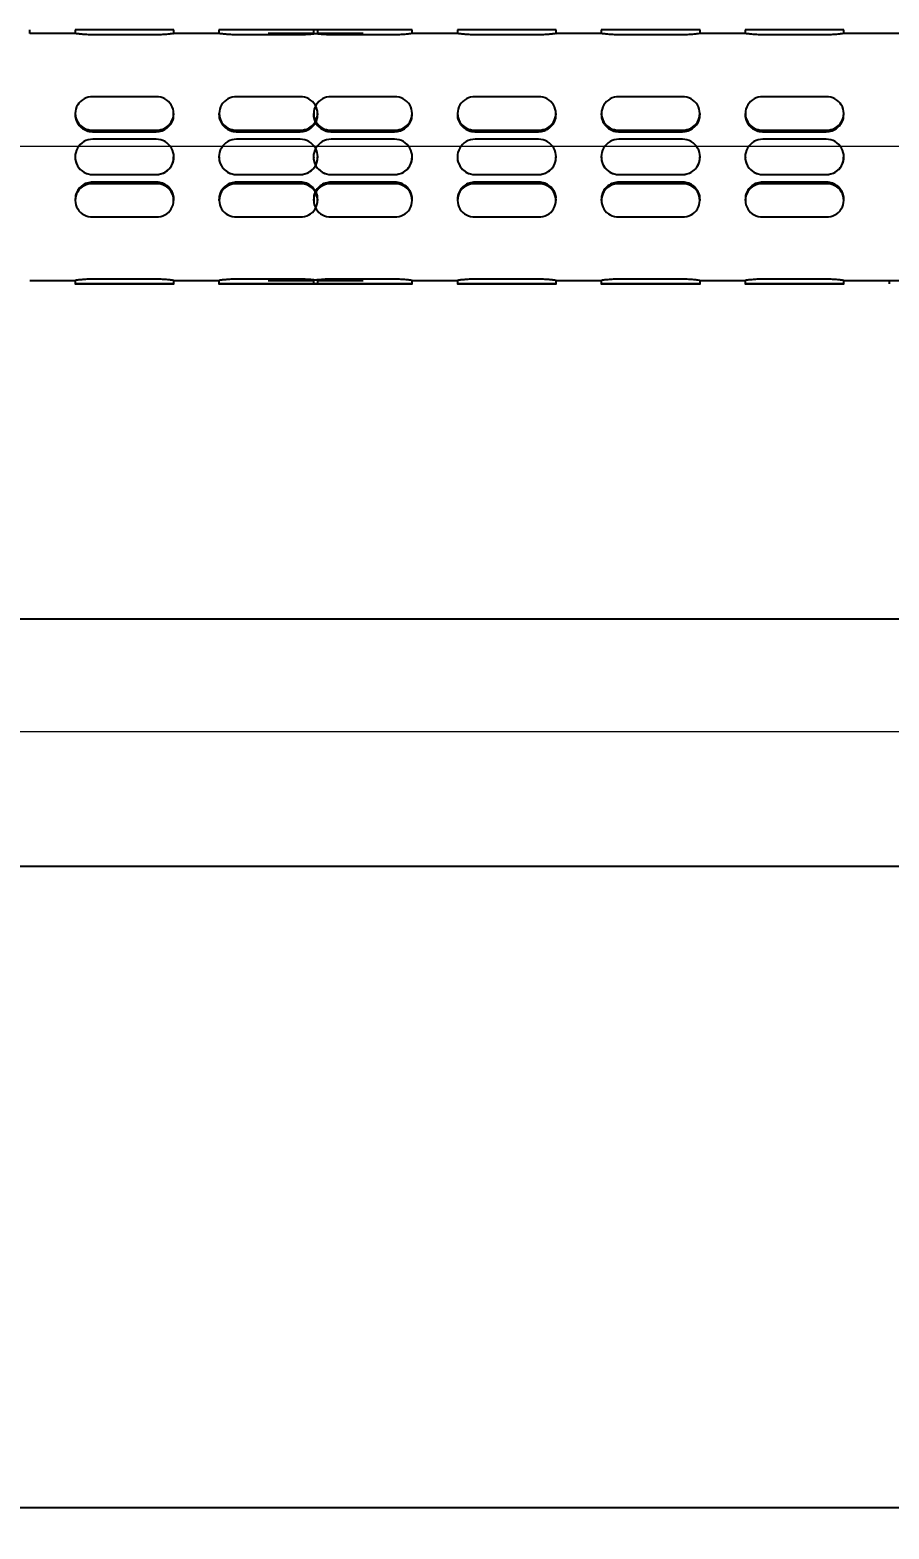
# Model space of a CAD drawing. Extents: x -1084 to 1049, y -151 to 450.
# Drawn here: x -882.7 to -842.1, y 372.2 to 443 of the extents above; entities that cross this region are included whole.
import ezdxf

# ---------------------------------------------------------------- set-up
doc = ezdxf.new("R2010")
doc.units = 0
doc.header["$LTSCALE"] = 23.1
doc.header["$MEASUREMENT"] = 0
doc.linetypes.add('CENTERX2', pattern=[20.32, 12.7, -2.54, 2.54, -2.54])
doc.layers.get('0').update_dxf_attribs({"linetype": 'CONTINUOUS'})
doc.layers.get('Defpoints').update_dxf_attribs({"linetype": 'CONTINUOUS'})
doc.layers.add('中心线层', color=1, linetype='CENTERX2', lineweight=25)
doc.dimstyles.get("Standard").update_dxf_attribs({"dimtxt": 2.5, "dimasz": 0.18, "dimexe": 0.18, "dimexo": 0.0625, "dimgap": 0.09, "dimtad": 0, "dimtih": 1, "dimtoh": 1, "dimdec": 4, "dimzin": 0, "dimdsep": 46, "dimtxsty": 'Standard', "dimcen": 0.09, "dimadec": 0, "dimazin": 0, "dimtp": 0.001, "dimtm": 0.001, "dimtfac": 0.6, "dimtdec": 4, "dimtofl": 0, "dimtmove": 0, "dimatfit": 0, "dimfxl": 0, "dimtolj": 1, "dimtzin": 0, "dimarcsym": 0})

# ---------------------------------------------------------------- blocks, each defined once
blk = doc.blocks.new('*D31')
at = {"color": 0, "lineweight": -2}
for p, q in [((-799.447, 395.521), (-799.447, 372.2)), ((-982.762, 389.022), (-982.762, 372.2)), ((-804.447, 373.2), (-977.762, 373.2))]:
    blk.add_line(p, q, dxfattribs=at)
at = {"color": 0}
for points in [[(-977.762, 374.034), (-977.762, 372.367), (-982.762, 373.2)], [(-804.447, 372.367), (-804.447, 374.034), (-799.447, 373.2)]]:
    blk.add_solid(points, dxfattribs=at)
at = {"layer": 'Defpoints', "color": 0}
for p in [(-799.447, 396.521), (-982.762, 390.022), (-982.762, 373.2)]:
    blk.add_point(p, dxfattribs=at)
at = {"color": 0, "insert": (-891.105, 375.789), "char_height": 5, "attachment_point": 5}
blk.add_mtext('\\A1;550', dxfattribs=at)

msp = doc.modelspace()

# ---------------------------------------------------------------- linework, layer by layer
at = {"color": 7, "linetype": 'Continuous', "lineweight": 25}
for p, q in [((-880.56189, 442.84992), (-882.71587, 442.84992)), ((-882.70564, 442.84845), (-882.70564, 443.01657)), ((-880.57252, 443.01657), (-880.57252, 442.84845)), ((-876.73957, 443.01707), (-879.73927, 443.01707)), ((-876.73957, 442.7906), (-879.73927, 442.7906)), ((-873.76257, 442.84992), (-875.91655, 442.84992)), ((-875.90632, 442.84845), (-875.90632, 443.01657)), ((-873.7732, 443.01657), (-873.7732, 442.84845)), ((-869.94025, 443.01707), (-872.93995, 443.01707)), ((-869.94025, 442.7906), (-872.93995, 442.7906)), ((-869.29635, 442.84992), (-871.45033, 442.84992)), ((-869.30698, 443.01657), (-869.30698, 442.84845)), ((-866.96325, 442.84992), (-869.11723, 442.84992)), ((-869.107, 442.84845), (-869.107, 443.01657)), ((-865.47403, 443.01707), (-868.47373, 443.01707)), ((-865.47403, 442.7906), (-868.47373, 442.7906)), ((-862.49703, 442.84992), (-864.65101, 442.84992)), ((-864.64078, 442.84845), (-864.64078, 443.01657)), ((-862.50766, 443.01657), (-862.50766, 442.84845)), ((-858.67471, 443.01707), (-861.67441, 443.01707)), ((-858.67471, 442.7906), (-861.67441, 442.7906)), ((-855.69771, 442.84992), (-857.85169, 442.84992)), ((-857.84146, 442.84845), (-857.84146, 443.01657)), ((-855.70834, 443.01657), (-855.70834, 442.84845)), ((-851.87539, 443.01707), (-854.87509, 443.01707)), ((-851.87539, 442.7906), (-854.87509, 442.7906)), ((-848.89839, 442.84992), (-851.05237, 442.84992)), ((-851.04214, 442.84845), (-851.04214, 443.01657)), ((-848.90902, 443.01657), (-848.90902, 442.84845)), ((-845.07607, 443.01707), (-848.07577, 443.01707)), ((-845.07607, 442.7906), (-848.07577, 442.7906)), ((-803.7802, 442.84992), (-844.25305, 442.84992)), ((-844.24282, 442.84845), (-844.24282, 443.01657)), ((-876.73957, 439.85531), (-879.73927, 439.85531)), ((-869.94025, 439.85531), (-872.93995, 439.85531)), ((-865.47403, 439.85531), (-868.47373, 439.85531)), ((-858.67471, 439.85531), (-861.67441, 439.85531)), ((-851.87539, 439.85531), (-854.87509, 439.85531)), ((-845.07607, 439.85531), (-848.07577, 439.85531)), ((-880.57252, 439.07248), (-880.57252, 439.01488)), ((-875.90632, 439.01488), (-875.90632, 439.07248)), ((-873.7732, 439.07248), (-873.7732, 439.01488)), ((-869.30698, 439.07248), (-869.30698, 439.01488)), ((-869.107, 439.01488), (-869.107, 439.07248)), ((-864.64078, 439.01488), (-864.64078, 439.07248)), ((-862.50766, 439.07248), (-862.50766, 439.01488)), ((-857.84146, 439.01488), (-857.84146, 439.07248)), ((-855.70834, 439.07248), (-855.70834, 439.01488)), ((-851.04214, 439.01488), (-851.04214, 439.07248)), ((-848.90902, 439.07248), (-848.90902, 439.01488)), ((-844.24282, 439.01488), (-844.24282, 439.07248)), ((-879.73927, 438.28965), (-876.73957, 438.28965)), ((-879.73927, 438.21206), (-876.73957, 438.21206)), ((-876.73957, 437.85403), (-879.73927, 437.85403)), ((-872.93995, 438.28965), (-869.94025, 438.28965)), ((-872.93995, 438.21206), (-869.94025, 438.21206)), ((-869.94025, 437.85403), (-872.93995, 437.85403)), ((-868.47373, 438.28965), (-865.47403, 438.28965)), ((-868.47373, 438.21206), (-865.47403, 438.21206)), ((-865.47403, 437.85403), (-868.47373, 437.85403)), ((-861.67441, 438.28965), (-858.67471, 438.28965)), ((-861.67441, 438.21206), (-858.67471, 438.21206)), ((-858.67471, 437.85403), (-861.67441, 437.85403)), ((-854.87509, 438.28965), (-851.87539, 438.28965)), ((-854.87509, 438.21206), (-851.87539, 438.21206)), ((-851.87539, 437.85403), (-854.87509, 437.85403)), ((-848.07577, 438.28965), (-845.07607, 438.28965)), ((-848.07577, 438.21206), (-845.07607, 438.21206)), ((-845.07607, 437.85403), (-848.07577, 437.85403)), ((-880.57252, 437.02078), (-880.57252, 437.02068)), ((-875.90632, 437.02068), (-875.90632, 437.02078)), ((-873.7732, 437.02078), (-873.7732, 437.02068)), ((-869.30698, 437.02078), (-869.30698, 437.02068)), ((-869.107, 437.02068), (-869.107, 437.02078)), ((-864.64078, 437.02068), (-864.64078, 437.02078)), ((-862.50766, 437.02078), (-862.50766, 437.02068)), ((-857.84146, 437.02068), (-857.84146, 437.02078)), ((-855.70834, 437.02078), (-855.70834, 437.02068)), ((-851.04214, 437.02068), (-851.04214, 437.02078)), ((-848.90902, 437.02078), (-848.90902, 437.02068)), ((-844.24282, 437.02068), (-844.24282, 437.02078)), ((-879.73927, 436.18753), (-876.73957, 436.18753)), ((-879.73927, 436.1874), (-876.73957, 436.1874)), ((-876.73957, 435.82915), (-879.73927, 435.82915)), ((-876.73957, 435.75182), (-879.73927, 435.75182)), ((-872.93995, 436.18753), (-869.94025, 436.18753)), ((-872.93995, 436.1874), (-869.94025, 436.1874)), ((-869.94025, 435.82915), (-872.93995, 435.82915)), ((-869.94025, 435.75182), (-872.93995, 435.75182)), ((-868.47373, 436.18753), (-865.47403, 436.18753)), ((-868.47373, 436.1874), (-865.47403, 436.1874)), ((-865.47403, 435.82915), (-868.47373, 435.82915)), ((-865.47403, 435.75182), (-868.47373, 435.75182)), ((-861.67441, 436.18753), (-858.67471, 436.18753)), ((-861.67441, 436.1874), (-858.67471, 436.1874)), ((-858.67471, 435.82915), (-861.67441, 435.82915)), ((-858.67471, 435.75182), (-861.67441, 435.75182)), ((-854.87509, 436.18753), (-851.87539, 436.18753)), ((-854.87509, 436.1874), (-851.87539, 436.1874)), ((-851.87539, 435.82915), (-854.87509, 435.82915)), ((-851.87539, 435.75182), (-854.87509, 435.75182)), ((-848.07577, 436.18753), (-845.07607, 436.18753)), ((-848.07577, 436.1874), (-845.07607, 436.1874)), ((-845.07607, 435.82915), (-848.07577, 435.82915)), ((-845.07607, 435.75182), (-848.07577, 435.75182)), ((-880.57252, 435.02605), (-880.57252, 434.96865)), ((-875.90632, 434.96865), (-875.90632, 435.02605)), ((-873.7732, 435.02605), (-873.7732, 434.96865)), ((-869.30698, 435.02605), (-869.30698, 434.96865)), ((-869.107, 434.96865), (-869.107, 435.02605)), ((-864.64078, 434.96865), (-864.64078, 435.02605)), ((-862.50766, 435.02605), (-862.50766, 434.96865)), ((-857.84146, 434.96865), (-857.84146, 435.02605)), ((-855.70834, 435.02605), (-855.70834, 434.96865)), ((-851.04214, 434.96865), (-851.04214, 435.02605)), ((-848.90902, 435.02605), (-848.90902, 434.96865)), ((-844.24282, 434.96865), (-844.24282, 435.02605)), ((-879.73927, 434.18548), (-876.73957, 434.18548)), ((-872.93995, 434.18548), (-869.94025, 434.18548)), ((-868.47373, 434.18548), (-865.47403, 434.18548)), ((-861.67441, 434.18548), (-858.67471, 434.18548)), ((-854.87509, 434.18548), (-851.87539, 434.18548)), ((-848.07577, 434.18548), (-845.07607, 434.18548)), ((-882.71627, 431.18442), (-880.56229, 431.18442)), ((-880.57252, 431.1859), (-880.57252, 431.01777)), ((-876.73957, 431.24475), (-879.73927, 431.24475)), ((-876.73957, 431.01828), (-879.73927, 431.01828)), ((-879.73927, 431.01727), (-876.73957, 431.01727)), ((-875.91695, 431.18442), (-873.76297, 431.18442)), ((-875.90632, 431.01777), (-875.90632, 431.1859)), ((-873.7732, 431.1859), (-873.7732, 431.01777)), ((-869.94025, 431.24475), (-872.93995, 431.24475)), ((-869.94025, 431.01828), (-872.93995, 431.01828)), ((-872.93995, 431.01727), (-869.94025, 431.01727)), ((-871.45073, 431.18442), (-869.29675, 431.18442)), ((-869.30698, 431.1859), (-869.30698, 431.01777)), ((-869.11763, 431.18442), (-866.96365, 431.18442)), ((-869.107, 431.01777), (-869.107, 431.1859)), ((-865.47403, 431.24475), (-868.47373, 431.24475)), ((-865.47403, 431.01828), (-868.47373, 431.01828)), ((-868.47373, 431.01727), (-865.47403, 431.01727)), ((-864.65141, 431.18442), (-862.49743, 431.18442)), ((-864.64078, 431.01777), (-864.64078, 431.1859)), ((-862.50766, 431.1859), (-862.50766, 431.01777)), ((-858.67471, 431.24475), (-861.67441, 431.24475)), ((-858.67471, 431.01828), (-861.67441, 431.01828)), ((-861.67441, 431.01727), (-858.67471, 431.01727)), ((-857.85209, 431.18442), (-855.69811, 431.18442)), ((-857.84146, 431.01777), (-857.84146, 431.1859)), ((-855.70834, 431.1859), (-855.70834, 431.01777)), ((-851.87539, 431.24475), (-854.87509, 431.24475)), ((-851.87539, 431.01828), (-854.87509, 431.01828)), ((-854.87509, 431.01727), (-851.87539, 431.01727)), ((-851.05277, 431.18442), (-848.89879, 431.18442)), ((-851.04214, 431.01777), (-851.04214, 431.1859)), ((-848.90902, 431.1859), (-848.90902, 431.01777)), ((-845.07607, 431.24475), (-848.07577, 431.24475)), ((-845.07607, 431.01828), (-848.07577, 431.01828)), ((-848.07577, 431.01727), (-845.07607, 431.01727)), ((-844.25345, 431.18442), (-803.7802, 431.18442)), ((-844.24282, 431.01777), (-844.24282, 431.1859)), ((-842.1097, 431.1859), (-842.1097, 431.01777)), ((-804.1135, 415.18602), (-969.097, 415.18602)), ((-969.097, 403.52052), (-804.1135, 403.52052))]:
    msp.add_line(p, q, dxfattribs=at)
at = {"color": 7, "linetype": 'Continuous', "lineweight": 25, "flags": 128}
for points in [[(-879.73927, 431.01828), (-880.05814, 431.01824), (-880.32847, 431.01813), (-880.50909, 431.01797), (-880.57252, 431.01777), (-880.50909, 431.01758), (-880.32847, 431.01742), (-880.05814, 431.01731), (-879.73927, 431.01727)], [(-876.73957, 431.01727), (-876.4207, 431.01731), (-876.15038, 431.01742), (-875.96975, 431.01758), (-875.90632, 431.01777), (-875.96975, 431.01797), (-876.15038, 431.01813), (-876.4207, 431.01824), (-876.73957, 431.01828)], [(-872.93995, 431.01828), (-873.25882, 431.01824), (-873.52915, 431.01813), (-873.70977, 431.01797), (-873.7732, 431.01777), (-873.70977, 431.01758), (-873.52915, 431.01742), (-873.25882, 431.01731), (-872.93995, 431.01727)], [(-869.94025, 431.01727), (-869.62138, 431.01731), (-869.35106, 431.01742), (-869.17043, 431.01758), (-869.107, 431.01777), (-869.17043, 431.01797), (-869.35106, 431.01813), (-869.62138, 431.01824), (-869.94025, 431.01828)], [(-868.47373, 431.01828), (-868.7926, 431.01824), (-869.06293, 431.01813), (-869.24355, 431.01797), (-869.30698, 431.01777), (-869.24355, 431.01758), (-869.06293, 431.01742), (-868.7926, 431.01731), (-868.47373, 431.01727)], [(-865.47403, 431.01727), (-865.15516, 431.01731), (-864.88484, 431.01742), (-864.70421, 431.01758), (-864.64078, 431.01777), (-864.70421, 431.01797), (-864.88484, 431.01813), (-865.15516, 431.01824), (-865.47403, 431.01828)], [(-861.67441, 431.01828), (-861.99328, 431.01824), (-862.26361, 431.01813), (-862.44423, 431.01797), (-862.50766, 431.01777), (-862.44423, 431.01758), (-862.26361, 431.01742), (-861.99328, 431.01731), (-861.67441, 431.01727)], [(-858.67471, 431.01727), (-858.35584, 431.01731), (-858.08552, 431.01742), (-857.90489, 431.01758), (-857.84146, 431.01777), (-857.90489, 431.01797), (-858.08552, 431.01813), (-858.35584, 431.01824), (-858.67471, 431.01828)], [(-854.87509, 431.01828), (-855.19396, 431.01824), (-855.46429, 431.01813), (-855.64491, 431.01797), (-855.70834, 431.01777), (-855.64491, 431.01758), (-855.46429, 431.01742), (-855.19396, 431.01731), (-854.87509, 431.01727)], [(-851.87539, 431.01727), (-851.55652, 431.01731), (-851.2862, 431.01742), (-851.10557, 431.01758), (-851.04214, 431.01777), (-851.10557, 431.01797), (-851.2862, 431.01813), (-851.55652, 431.01824), (-851.87539, 431.01828)], [(-848.07577, 431.01828), (-848.39464, 431.01824), (-848.66497, 431.01813), (-848.84559, 431.01797), (-848.90902, 431.01777), (-848.84559, 431.01758), (-848.66497, 431.01742), (-848.39464, 431.01731), (-848.07577, 431.01727)], [(-845.07607, 431.01727), (-844.7572, 431.01731), (-844.48688, 431.01742), (-844.30625, 431.01758), (-844.24282, 431.01777), (-844.30625, 431.01797), (-844.48688, 431.01813), (-844.7572, 431.01824), (-845.07607, 431.01828)]]:
    msp.add_lwpolyline(points, dxfattribs=at)
at = {"color": 7, "linetype": 'Continuous', "lineweight": 25}
for centre, radius, start, end in [((-879.94758, 96.61845), 346.39868, 89.9655443, 90.1033673), ((-876.53126, 96.61845), 346.39869, 89.8966327, 90.0344557), ((-873.14826, 96.61845), 346.39868, 89.9655443, 90.1033673), ((-869.73194, 96.61845), 346.39869, 89.8966327, 90.0344557), ((-868.68204, 96.61845), 346.39868, 89.9655443, 90.1033673), ((-865.26572, 96.61845), 346.39868, 89.8966327, 90.0344557), ((-861.88272, 96.61845), 346.39868, 89.9655443, 90.1033673), ((-858.4664, 96.61845), 346.39868, 89.8966327, 90.0344557), ((-855.0834, 96.61845), 346.39868, 89.9655443, 90.1033673), ((-851.66708, 96.61845), 346.39868, 89.8966327, 90.0344557), ((-848.28408, 96.61845), 346.39868, 89.9655443, 90.1033673), ((-844.86776, 96.61845), 346.39868, 89.8966327, 90.0344557), ((-879.77862, 439.07248), 0.78382, 87.1224149, 272.8775851), ((-876.70022, 439.07248), 0.78382, 267.1224149, 92.8775851), ((-872.9793, 439.07248), 0.78382, 87.1224149, 272.8775851), ((-869.9009, 439.07248), 0.78382, 267.1224149, 92.8775851), ((-868.51308, 439.07248), 0.78382, 87.1224149, 272.8775851), ((-865.43468, 439.07248), 0.78382, 267.1224149, 92.8775851), ((-861.71376, 439.07248), 0.78382, 87.1224149, 272.8775851), ((-858.63536, 439.07248), 0.78382, 267.1224149, 92.8775851), ((-854.91444, 439.07248), 0.78382, 87.1224149, 272.8775851), ((-851.83604, 439.07248), 0.78382, 267.1224149, 92.8775851), ((-848.11512, 439.07248), 0.78382, 87.1224149, 272.8775851), ((-845.03672, 439.07248), 0.78382, 267.1224149, 92.8775851), ((-879.73927, 437.02078), 0.83325, 89.9999917, 270.0000083), ((-876.73957, 437.02078), 0.83325, 269.9999917, 90.0000083), ((-872.93995, 437.02078), 0.83325, 89.9999917, 270.0000083), ((-869.94025, 437.02078), 0.83325, 269.9999917, 90.0000083), ((-868.47373, 437.02078), 0.83325, 89.9999917, 270.0000083), ((-865.47403, 437.02078), 0.83325, 269.9999917, 90.0000083), ((-861.67441, 437.02078), 0.83325, 89.9999917, 270.0000083), ((-858.67471, 437.02078), 0.83325, 269.9999917, 90.0000083), ((-854.87509, 437.02078), 0.83325, 89.9999917, 270.0000083), ((-851.87539, 437.02078), 0.83325, 269.9999917, 90.0000083), ((-848.07577, 437.02078), 0.83325, 89.9999917, 270.0000083), ((-845.07607, 437.02078), 0.83325, 269.9999917, 90.0000083), ((-879.77836, 434.96865), 0.78415, 87.1425876, 272.8574124), ((-876.70048, 434.96865), 0.78415, 267.1425876, 92.8574124), ((-872.97904, 434.96865), 0.78415, 87.1425876, 272.8574124), ((-869.90116, 434.96865), 0.78415, 267.1425876, 92.8574124), ((-868.51282, 434.96865), 0.78415, 87.1425876, 272.8574124), ((-865.43494, 434.96865), 0.78415, 267.1425876, 92.8574124), ((-861.7135, 434.96865), 0.78415, 87.1425876, 272.8574124), ((-858.63562, 434.96865), 0.78415, 267.1425876, 92.8574124), ((-854.91418, 434.96865), 0.78415, 87.1425876, 272.8574124), ((-851.8363, 434.96865), 0.78415, 267.1425876, 92.8574124), ((-848.11486, 434.96865), 0.78415, 87.1425876, 272.8574124), ((-845.03698, 434.96865), 0.78415, 267.1425876, 92.8574124)]:
    msp.add_arc(centre, radius, start, end, dxfattribs=at)
for points, knots in [([(-879.73927, 442.7906), (-879.83238, 442.79194), (-880.01858, 442.79462), (-880.26767, 442.81343), (-880.45478, 442.83382), (-880.56179, 442.84851), (-880.56186, 442.84844), (-880.56189, 442.84842)], [0, 0, 0, 0, 0.21392033, 0.42778752, 0.64303139, 0.85919356, 1, 1, 1, 1]), ([(-875.91655, 442.84848), (-875.91379, 442.84888), (-875.90242, 442.85056), (-875.9777, 442.83995), (-876.13526, 442.82091), (-876.36764, 442.80067), (-876.58201, 442.7914), (-876.70759, 442.79076), (-876.73957, 442.7906)], [0, 0, 0, 0, 0.068404622, 0.281336071, 0.49502032, 0.710604943, 0.926310452, 1, 1, 1, 1]), ([(-872.93995, 442.7906), (-873.03306, 442.79194), (-873.21926, 442.79462), (-873.46835, 442.81343), (-873.65546, 442.83382), (-873.76247, 442.84851), (-873.76254, 442.84844), (-873.76257, 442.84842)], [0, 0, 0, 0, 0.21392033, 0.42778752, 0.64303139, 0.85919356, 1, 1, 1, 1]), ([(-869.11723, 442.84848), (-869.11447, 442.84888), (-869.1031, 442.85056), (-869.17838, 442.83995), (-869.33594, 442.82091), (-869.56832, 442.80067), (-869.78269, 442.7914), (-869.90827, 442.79076), (-869.94025, 442.7906)], [0, 0, 0, 0, 0.068404622, 0.281336071, 0.49502032, 0.710604943, 0.926310452, 1, 1, 1, 1]), ([(-868.47373, 442.7906), (-868.56684, 442.79194), (-868.75304, 442.79462), (-869.00213, 442.81343), (-869.18924, 442.83382), (-869.29625, 442.84851), (-869.29632, 442.84844), (-869.29635, 442.84842)], [0, 0, 0, 0, 0.21392033, 0.42778752, 0.64303139, 0.85919356, 1, 1, 1, 1]), ([(-864.65101, 442.84848), (-864.64825, 442.84888), (-864.63688, 442.85056), (-864.71216, 442.83995), (-864.86972, 442.82091), (-865.1021, 442.80067), (-865.31647, 442.7914), (-865.44205, 442.79076), (-865.47403, 442.7906)], [0, 0, 0, 0, 0.06840462, 0.28133607, 0.49502032, 0.71060494, 0.92631045, 1, 1, 1, 1]), ([(-861.67441, 442.7906), (-861.76752, 442.79194), (-861.95372, 442.79462), (-862.20281, 442.81343), (-862.38992, 442.83382), (-862.49693, 442.84851), (-862.497, 442.84844), (-862.49703, 442.84842)], [0, 0, 0, 0, 0.21392033, 0.42778752, 0.64303139, 0.85919356, 1, 1, 1, 1]), ([(-857.85169, 442.84848), (-857.84893, 442.84888), (-857.83756, 442.85056), (-857.91284, 442.83995), (-858.0704, 442.82091), (-858.30278, 442.80067), (-858.51715, 442.7914), (-858.64273, 442.79076), (-858.67471, 442.7906)], [0, 0, 0, 0, 0.06840462, 0.28133607, 0.49502032, 0.71060494, 0.92631045, 1, 1, 1, 1]), ([(-854.87509, 442.7906), (-854.9682, 442.79194), (-855.1544, 442.79462), (-855.40349, 442.81343), (-855.5906, 442.83382), (-855.69761, 442.84851), (-855.69768, 442.84844), (-855.69771, 442.84842)], [0, 0, 0, 0, 0.21392033, 0.42778752, 0.64303139, 0.85919356, 1, 1, 1, 1]), ([(-851.05237, 442.84848), (-851.04961, 442.84888), (-851.03824, 442.85056), (-851.11352, 442.83995), (-851.27108, 442.82091), (-851.50346, 442.80067), (-851.71783, 442.7914), (-851.84341, 442.79076), (-851.87539, 442.7906)], [0, 0, 0, 0, 0.068404622, 0.281336071, 0.49502032, 0.710604943, 0.926310452, 1, 1, 1, 1]), ([(-848.07577, 442.7906), (-848.16888, 442.79194), (-848.35508, 442.79462), (-848.60417, 442.81343), (-848.79128, 442.83382), (-848.89829, 442.84851), (-848.89836, 442.84844), (-848.89839, 442.84842)], [0, 0, 0, 0, 0.213920332, 0.42778752, 0.643031388, 0.859193559, 1, 1, 1, 1]), ([(-844.25305, 442.84848), (-844.25029, 442.84888), (-844.23892, 442.85056), (-844.3142, 442.83995), (-844.47176, 442.82091), (-844.70414, 442.80067), (-844.91851, 442.7914), (-845.04409, 442.79076), (-845.07607, 442.7906)], [0, 0, 0, 0, 0.068404622, 0.281336071, 0.49502032, 0.710604943, 0.926310452, 1, 1, 1, 1]), ([(-880.56213, 439.01432), (-880.56501, 438.98567), (-880.57657, 438.87064), (-880.50122, 438.6681), (-880.34356, 438.44384), (-880.11121, 438.2817), (-879.89683, 438.21758), (-879.77125, 438.21318), (-879.73927, 438.21206)], [0, 0, 0, 0, 0.07049632, 0.28294968, 0.49615414, 0.71125472, 0.92647591, 1, 1, 1, 1]), ([(-876.73957, 438.21206), (-876.64646, 438.22109), (-876.46026, 438.23914), (-876.21119, 438.379), (-876.024, 438.58327), (-875.91667, 438.80866), (-875.9167, 438.95639), (-875.91672, 439.01544)], [0, 0, 0, 0, 0.21324843, 0.42644388, 0.64101168, 0.85649491, 1, 1, 1, 1]), ([(-873.76281, 439.01432), (-873.76569, 438.98567), (-873.77725, 438.87064), (-873.7019, 438.6681), (-873.54424, 438.44384), (-873.31189, 438.2817), (-873.09751, 438.21758), (-872.97193, 438.21318), (-872.93995, 438.21206)], [0, 0, 0, 0, 0.07049632, 0.28294968, 0.49615414, 0.71125472, 0.92647591, 1, 1, 1, 1]), ([(-869.94025, 438.21206), (-869.84714, 438.22109), (-869.66094, 438.23914), (-869.41187, 438.379), (-869.22468, 438.58327), (-869.11735, 438.80866), (-869.11738, 438.95639), (-869.1174, 439.01544)], [0, 0, 0, 0, 0.21324843, 0.42644388, 0.64101168, 0.85649491, 1, 1, 1, 1]), ([(-869.29659, 439.01432), (-869.29947, 438.98567), (-869.31103, 438.87064), (-869.23568, 438.6681), (-869.07802, 438.44384), (-868.84567, 438.2817), (-868.63129, 438.21758), (-868.50571, 438.21318), (-868.47373, 438.21206)], [0, 0, 0, 0, 0.07049632, 0.28294968, 0.49615414, 0.71125472, 0.92647591, 1, 1, 1, 1]), ([(-865.47403, 438.21206), (-865.38092, 438.22109), (-865.19472, 438.23914), (-864.94565, 438.379), (-864.75846, 438.58327), (-864.65113, 438.80866), (-864.65116, 438.95639), (-864.65118, 439.01544)], [0, 0, 0, 0, 0.21324843, 0.42644388, 0.64101168, 0.85649491, 1, 1, 1, 1]), ([(-862.49727, 439.01432), (-862.50015, 438.98567), (-862.51171, 438.87064), (-862.43636, 438.6681), (-862.2787, 438.44384), (-862.04635, 438.2817), (-861.83197, 438.21758), (-861.70639, 438.21318), (-861.67441, 438.21206)], [0, 0, 0, 0, 0.07049632, 0.28294968, 0.49615414, 0.71125472, 0.92647591, 1, 1, 1, 1]), ([(-858.67471, 438.21206), (-858.5816, 438.22109), (-858.3954, 438.23914), (-858.14633, 438.379), (-857.95914, 438.58327), (-857.85181, 438.80866), (-857.85184, 438.95639), (-857.85186, 439.01544)], [0, 0, 0, 0, 0.21324843, 0.42644388, 0.64101168, 0.85649491, 1, 1, 1, 1]), ([(-855.69795, 439.01432), (-855.70083, 438.98567), (-855.71239, 438.87064), (-855.63704, 438.6681), (-855.47938, 438.44384), (-855.24703, 438.2817), (-855.03265, 438.21758), (-854.90707, 438.21318), (-854.87509, 438.21206)], [0, 0, 0, 0, 0.07049632, 0.28294968, 0.49615414, 0.71125472, 0.92647591, 1, 1, 1, 1]), ([(-851.87539, 438.21206), (-851.78228, 438.22109), (-851.59608, 438.23914), (-851.34701, 438.379), (-851.15982, 438.58327), (-851.05249, 438.80866), (-851.05252, 438.95639), (-851.05254, 439.01544)], [0, 0, 0, 0, 0.21324843, 0.42644388, 0.64101168, 0.85649491, 1, 1, 1, 1]), ([(-848.89863, 439.01432), (-848.90151, 438.98567), (-848.91307, 438.87064), (-848.83772, 438.6681), (-848.68006, 438.44384), (-848.44771, 438.2817), (-848.23333, 438.21758), (-848.10775, 438.21318), (-848.07577, 438.21206)], [0, 0, 0, 0, 0.07049632, 0.28294968, 0.49615414, 0.71125472, 0.92647591, 1, 1, 1, 1]), ([(-845.07607, 438.21206), (-844.98296, 438.22109), (-844.79676, 438.23914), (-844.54769, 438.379), (-844.3605, 438.58327), (-844.25317, 438.80866), (-844.2532, 438.95639), (-844.25322, 439.01544)], [0, 0, 0, 0, 0.21324843, 0.42644388, 0.64101168, 0.85649491, 1, 1, 1, 1]), ([(-880.56213, 437.02009), (-880.56501, 436.98943), (-880.57657, 436.86641), (-880.50122, 436.65473), (-880.34356, 436.42301), (-880.11121, 436.25784), (-879.89683, 436.19298), (-879.77125, 436.18853), (-879.73927, 436.1874)], [0, 0, 0, 0, 0.07049632, 0.28294968, 0.49615414, 0.71125472, 0.92647591, 1, 1, 1, 1]), ([(-876.73957, 436.1874), (-876.64646, 436.19651), (-876.46026, 436.21475), (-876.21119, 436.35674), (-876.024, 436.56668), (-875.91667, 436.80118), (-875.9167, 436.95842), (-875.91672, 437.02128)], [0, 0, 0, 0, 0.21324843, 0.42644388, 0.64101168, 0.85649491, 1, 1, 1, 1]), ([(-873.76281, 437.02009), (-873.76569, 436.98943), (-873.77725, 436.86641), (-873.7019, 436.65473), (-873.54424, 436.42301), (-873.31189, 436.25784), (-873.09751, 436.19298), (-872.97193, 436.18853), (-872.93995, 436.1874)], [0, 0, 0, 0, 0.07049632, 0.28294968, 0.49615414, 0.71125472, 0.92647591, 1, 1, 1, 1]), ([(-869.94025, 436.1874), (-869.84714, 436.19651), (-869.66094, 436.21475), (-869.41187, 436.35674), (-869.22468, 436.56668), (-869.11735, 436.80118), (-869.11738, 436.95842), (-869.1174, 437.02128)], [0, 0, 0, 0, 0.21324843, 0.42644388, 0.64101168, 0.85649491, 1, 1, 1, 1]), ([(-869.29659, 437.02009), (-869.29947, 436.98943), (-869.31103, 436.86641), (-869.23568, 436.65473), (-869.07802, 436.42301), (-868.84567, 436.25784), (-868.63129, 436.19298), (-868.50571, 436.18853), (-868.47373, 436.1874)], [0, 0, 0, 0, 0.07049632, 0.28294968, 0.49615414, 0.71125472, 0.92647591, 1, 1, 1, 1]), ([(-865.47403, 436.1874), (-865.38092, 436.19651), (-865.19472, 436.21475), (-864.94565, 436.35674), (-864.75846, 436.56668), (-864.65113, 436.80118), (-864.65116, 436.95842), (-864.65118, 437.02128)], [0, 0, 0, 0, 0.21324843, 0.42644388, 0.64101168, 0.85649491, 1, 1, 1, 1]), ([(-862.49727, 437.02009), (-862.50015, 436.98943), (-862.51171, 436.86641), (-862.43636, 436.65473), (-862.2787, 436.42301), (-862.04635, 436.25784), (-861.83197, 436.19298), (-861.70639, 436.18853), (-861.67441, 436.1874)], [0, 0, 0, 0, 0.07049632, 0.28294968, 0.49615414, 0.71125472, 0.92647591, 1, 1, 1, 1]), ([(-858.67471, 436.1874), (-858.5816, 436.19651), (-858.3954, 436.21475), (-858.14633, 436.35674), (-857.95914, 436.56668), (-857.85181, 436.80118), (-857.85184, 436.95842), (-857.85186, 437.02128)], [0, 0, 0, 0, 0.21324843, 0.42644388, 0.64101168, 0.85649491, 1, 1, 1, 1]), ([(-855.69795, 437.02009), (-855.70083, 436.98943), (-855.71239, 436.86641), (-855.63704, 436.65473), (-855.47938, 436.42301), (-855.24703, 436.25784), (-855.03265, 436.19298), (-854.90707, 436.18853), (-854.87509, 436.1874)], [0, 0, 0, 0, 0.07049632, 0.28294968, 0.49615414, 0.71125472, 0.92647591, 1, 1, 1, 1]), ([(-851.87539, 436.1874), (-851.78228, 436.19651), (-851.59608, 436.21475), (-851.34701, 436.35674), (-851.15982, 436.56668), (-851.05249, 436.80118), (-851.05252, 436.95842), (-851.05254, 437.02128)], [0, 0, 0, 0, 0.21324843, 0.42644388, 0.64101168, 0.85649491, 1, 1, 1, 1]), ([(-848.89863, 437.02009), (-848.90151, 436.98943), (-848.91307, 436.86641), (-848.83772, 436.65473), (-848.68006, 436.42301), (-848.44771, 436.25784), (-848.23333, 436.19298), (-848.10775, 436.18853), (-848.07577, 436.1874)], [0, 0, 0, 0, 0.07049632, 0.28294968, 0.49615414, 0.71125472, 0.92647591, 1, 1, 1, 1]), ([(-845.07607, 436.1874), (-844.98296, 436.19651), (-844.79676, 436.21475), (-844.54769, 436.35674), (-844.3605, 436.56668), (-844.25317, 436.80118), (-844.2532, 436.95842), (-844.25322, 437.02128)], [0, 0, 0, 0, 0.21324843, 0.42644388, 0.64101168, 0.85649491, 1, 1, 1, 1]), ([(-879.73927, 435.82915), (-879.83238, 435.82012), (-880.01859, 435.80206), (-880.26766, 435.66217), (-880.45484, 435.45784), (-880.56218, 435.23237), (-880.56214, 435.08458), (-880.56213, 435.02549)], [0, 0, 0, 0, 0.21324843, 0.42644388, 0.64101168, 0.85649491, 1, 1, 1, 1]), ([(-875.91672, 435.02661), (-875.91384, 435.05528), (-875.90228, 435.17036), (-875.97762, 435.37298), (-876.13528, 435.59731), (-876.36764, 435.75949), (-876.58201, 435.82363), (-876.70759, 435.82803), (-876.73957, 435.82915)], [0, 0, 0, 0, 0.07049632, 0.28294968, 0.49615414, 0.71125472, 0.92647591, 1, 1, 1, 1]), ([(-872.93995, 435.82915), (-873.03306, 435.82012), (-873.21927, 435.80206), (-873.46834, 435.66217), (-873.65552, 435.45784), (-873.76286, 435.23237), (-873.76282, 435.08458), (-873.76281, 435.02549)], [0, 0, 0, 0, 0.21324843, 0.42644388, 0.64101168, 0.85649491, 1, 1, 1, 1]), ([(-869.1174, 435.02661), (-869.11452, 435.05528), (-869.10296, 435.17036), (-869.1783, 435.37298), (-869.33596, 435.59731), (-869.56832, 435.75949), (-869.78269, 435.82363), (-869.90827, 435.82803), (-869.94025, 435.82915)], [0, 0, 0, 0, 0.07049632, 0.28294968, 0.49615414, 0.71125472, 0.92647591, 1, 1, 1, 1]), ([(-868.47373, 435.82915), (-868.56684, 435.82012), (-868.75305, 435.80206), (-869.00212, 435.66217), (-869.1893, 435.45784), (-869.29664, 435.23237), (-869.2966, 435.08458), (-869.29659, 435.02549)], [0, 0, 0, 0, 0.21324843, 0.42644388, 0.64101168, 0.85649491, 1, 1, 1, 1]), ([(-864.65118, 435.02661), (-864.6483, 435.05528), (-864.63674, 435.17036), (-864.71208, 435.37298), (-864.86974, 435.59731), (-865.1021, 435.75949), (-865.31647, 435.82363), (-865.44205, 435.82803), (-865.47403, 435.82915)], [0, 0, 0, 0, 0.07049632, 0.28294968, 0.49615414, 0.71125472, 0.92647591, 1, 1, 1, 1]), ([(-861.67441, 435.82915), (-861.76752, 435.82012), (-861.95373, 435.80206), (-862.2028, 435.66217), (-862.38998, 435.45784), (-862.49732, 435.23237), (-862.49728, 435.08458), (-862.49727, 435.02549)], [0, 0, 0, 0, 0.21324843, 0.42644388, 0.64101168, 0.85649491, 1, 1, 1, 1]), ([(-857.85186, 435.02661), (-857.84898, 435.05528), (-857.83742, 435.17036), (-857.91276, 435.37298), (-858.07042, 435.59731), (-858.30278, 435.75949), (-858.51715, 435.82363), (-858.64273, 435.82803), (-858.67471, 435.82915)], [0, 0, 0, 0, 0.07049632, 0.28294968, 0.49615414, 0.71125472, 0.92647591, 1, 1, 1, 1]), ([(-854.87509, 435.82915), (-854.9682, 435.82012), (-855.15441, 435.80206), (-855.40348, 435.66217), (-855.59066, 435.45784), (-855.698, 435.23237), (-855.69796, 435.08458), (-855.69795, 435.02549)], [0, 0, 0, 0, 0.21324843, 0.42644388, 0.64101168, 0.85649491, 1, 1, 1, 1]), ([(-851.05254, 435.02661), (-851.04966, 435.05528), (-851.0381, 435.17036), (-851.11344, 435.37298), (-851.2711, 435.59731), (-851.50346, 435.75949), (-851.71783, 435.82363), (-851.84341, 435.82803), (-851.87539, 435.82915)], [0, 0, 0, 0, 0.07049632, 0.28294968, 0.49615414, 0.71125472, 0.92647591, 1, 1, 1, 1]), ([(-848.07577, 435.82915), (-848.16888, 435.82012), (-848.35509, 435.80206), (-848.60416, 435.66217), (-848.79134, 435.45784), (-848.89868, 435.23237), (-848.89864, 435.08458), (-848.89863, 435.02549)], [0, 0, 0, 0, 0.21324843, 0.42644388, 0.64101168, 0.85649491, 1, 1, 1, 1]), ([(-844.25322, 435.02661), (-844.25034, 435.05528), (-844.23878, 435.17036), (-844.31412, 435.37298), (-844.47178, 435.59731), (-844.70414, 435.75949), (-844.91851, 435.82363), (-845.04409, 435.82803), (-845.07607, 435.82915)], [0, 0, 0, 0, 0.07049632, 0.28294968, 0.49615414, 0.71125472, 0.92647591, 1, 1, 1, 1]), ([(-879.73927, 431.24475), (-879.83239, 431.2434), (-880.01859, 431.24069), (-880.26765, 431.22172), (-880.45488, 431.20105), (-880.56246, 431.18601), (-880.56234, 431.18591), (-880.56229, 431.18587)], [0, 0, 0, 0, 0.21277068, 0.42548851, 0.63957562, 0.85457609, 1, 1, 1, 1]), ([(-875.91695, 431.18593), (-875.91391, 431.18552), (-875.90207, 431.18392), (-875.97752, 431.19481), (-876.13531, 431.21417), (-876.36763, 431.23459), (-876.58201, 431.24394), (-876.70759, 431.24459), (-876.73957, 431.24475)], [0, 0, 0, 0, 0.0734066, 0.28519476, 0.49773169, 0.71215878, 0.92670611, 1, 1, 1, 1]), ([(-872.93995, 431.24475), (-873.03307, 431.2434), (-873.21927, 431.24069), (-873.46833, 431.22172), (-873.65556, 431.20105), (-873.76314, 431.18601), (-873.76302, 431.18591), (-873.76297, 431.18587)], [0, 0, 0, 0, 0.21277068, 0.42548851, 0.63957562, 0.85457609, 1, 1, 1, 1]), ([(-869.11763, 431.18593), (-869.11459, 431.18552), (-869.10275, 431.18392), (-869.1782, 431.19481), (-869.33599, 431.21417), (-869.56831, 431.23459), (-869.78269, 431.24394), (-869.90827, 431.24459), (-869.94025, 431.24475)], [0, 0, 0, 0, 0.0734066, 0.28519476, 0.49773169, 0.71215878, 0.92670611, 1, 1, 1, 1]), ([(-868.47373, 431.24475), (-868.56685, 431.2434), (-868.75305, 431.24069), (-869.00211, 431.22172), (-869.18934, 431.20105), (-869.29692, 431.18601), (-869.2968, 431.18591), (-869.29675, 431.18587)], [0, 0, 0, 0, 0.21277068, 0.42548851, 0.63957562, 0.85457609, 1, 1, 1, 1]), ([(-864.65141, 431.18593), (-864.64837, 431.18552), (-864.63653, 431.18392), (-864.71198, 431.19481), (-864.86977, 431.21417), (-865.10209, 431.23459), (-865.31647, 431.24394), (-865.44205, 431.24459), (-865.47403, 431.24475)], [0, 0, 0, 0, 0.0734066, 0.28519476, 0.49773169, 0.71215878, 0.92670611, 1, 1, 1, 1]), ([(-861.67441, 431.24475), (-861.76753, 431.2434), (-861.95373, 431.24069), (-862.20279, 431.22172), (-862.39002, 431.20105), (-862.4976, 431.18601), (-862.49748, 431.18591), (-862.49743, 431.18587)], [0, 0, 0, 0, 0.21277068, 0.42548851, 0.63957562, 0.85457609, 1, 1, 1, 1]), ([(-857.85209, 431.18593), (-857.84905, 431.18552), (-857.83721, 431.18392), (-857.91266, 431.19481), (-858.07045, 431.21417), (-858.30277, 431.23459), (-858.51715, 431.24394), (-858.64273, 431.24459), (-858.67471, 431.24475)], [0, 0, 0, 0, 0.0734066, 0.28519476, 0.49773169, 0.71215878, 0.92670611, 1, 1, 1, 1]), ([(-854.87509, 431.24475), (-854.96821, 431.2434), (-855.15441, 431.24069), (-855.40347, 431.22172), (-855.5907, 431.20105), (-855.69828, 431.18601), (-855.69816, 431.18591), (-855.69811, 431.18587)], [0, 0, 0, 0, 0.21277068, 0.42548851, 0.63957562, 0.85457609, 1, 1, 1, 1]), ([(-851.05277, 431.18593), (-851.04973, 431.18552), (-851.03789, 431.18392), (-851.11334, 431.19481), (-851.27113, 431.21417), (-851.50345, 431.23459), (-851.71783, 431.24394), (-851.84341, 431.24459), (-851.87539, 431.24475)], [0, 0, 0, 0, 0.0734066, 0.28519476, 0.49773169, 0.71215878, 0.92670611, 1, 1, 1, 1]), ([(-848.07577, 431.24475), (-848.16889, 431.2434), (-848.35509, 431.24069), (-848.60415, 431.22172), (-848.79138, 431.20105), (-848.89896, 431.18601), (-848.89884, 431.18591), (-848.89879, 431.18587)], [0, 0, 0, 0, 0.21277068, 0.42548851, 0.63957562, 0.85457609, 1, 1, 1, 1]), ([(-844.25345, 431.18593), (-844.25041, 431.18552), (-844.23857, 431.18392), (-844.31402, 431.19481), (-844.47181, 431.21417), (-844.70413, 431.23459), (-844.91851, 431.24394), (-845.04409, 431.24459), (-845.07607, 431.24475)], [0, 0, 0, 0, 0.0734066, 0.28519476, 0.49773169, 0.71215878, 0.92670611, 1, 1, 1, 1])]:
    msp.add_open_spline(points, degree=3, knots=knots, dxfattribs=at)
at = {"layer": '中心线层', "linetype": 'CENTERX2', "lineweight": 18}
for p, q in [((-799.4473, 437.51712), (-1024.42485, 437.51712)), ((-799.4473, 409.85322), (-1022.34168, 409.85322))]:
    msp.add_line(p, q, dxfattribs=at)

# ---------------------------------------------------------------- dimensions: what is measured, and where the dimension line sits
dim = msp.add_linear_dim(base=(-982.7623, 373.20029), p1=(-799.4473, 396.52122), p2=(-982.7623, 390.02187), text='550', dimstyle='Standard', override={"dimtxt": 5, "dimasz": 5, "dimexe": 1, "dimexo": 1, "dimgap": 0.089, "dimtad": 1, "dimtih": 0, "dimtoh": 0, "dimlfac": 1, "dimcen": 3.78, "dimtp": 0, "dimtm": 0, "dimtfac": 1, "dimatfit": 3})
dim.commit()
dim.dimension.update_dxf_attribs({"geometry": '*D31', "text_midpoint": (-891.1048, 375.78929)})

doc.saveas('drawing.dxf')
